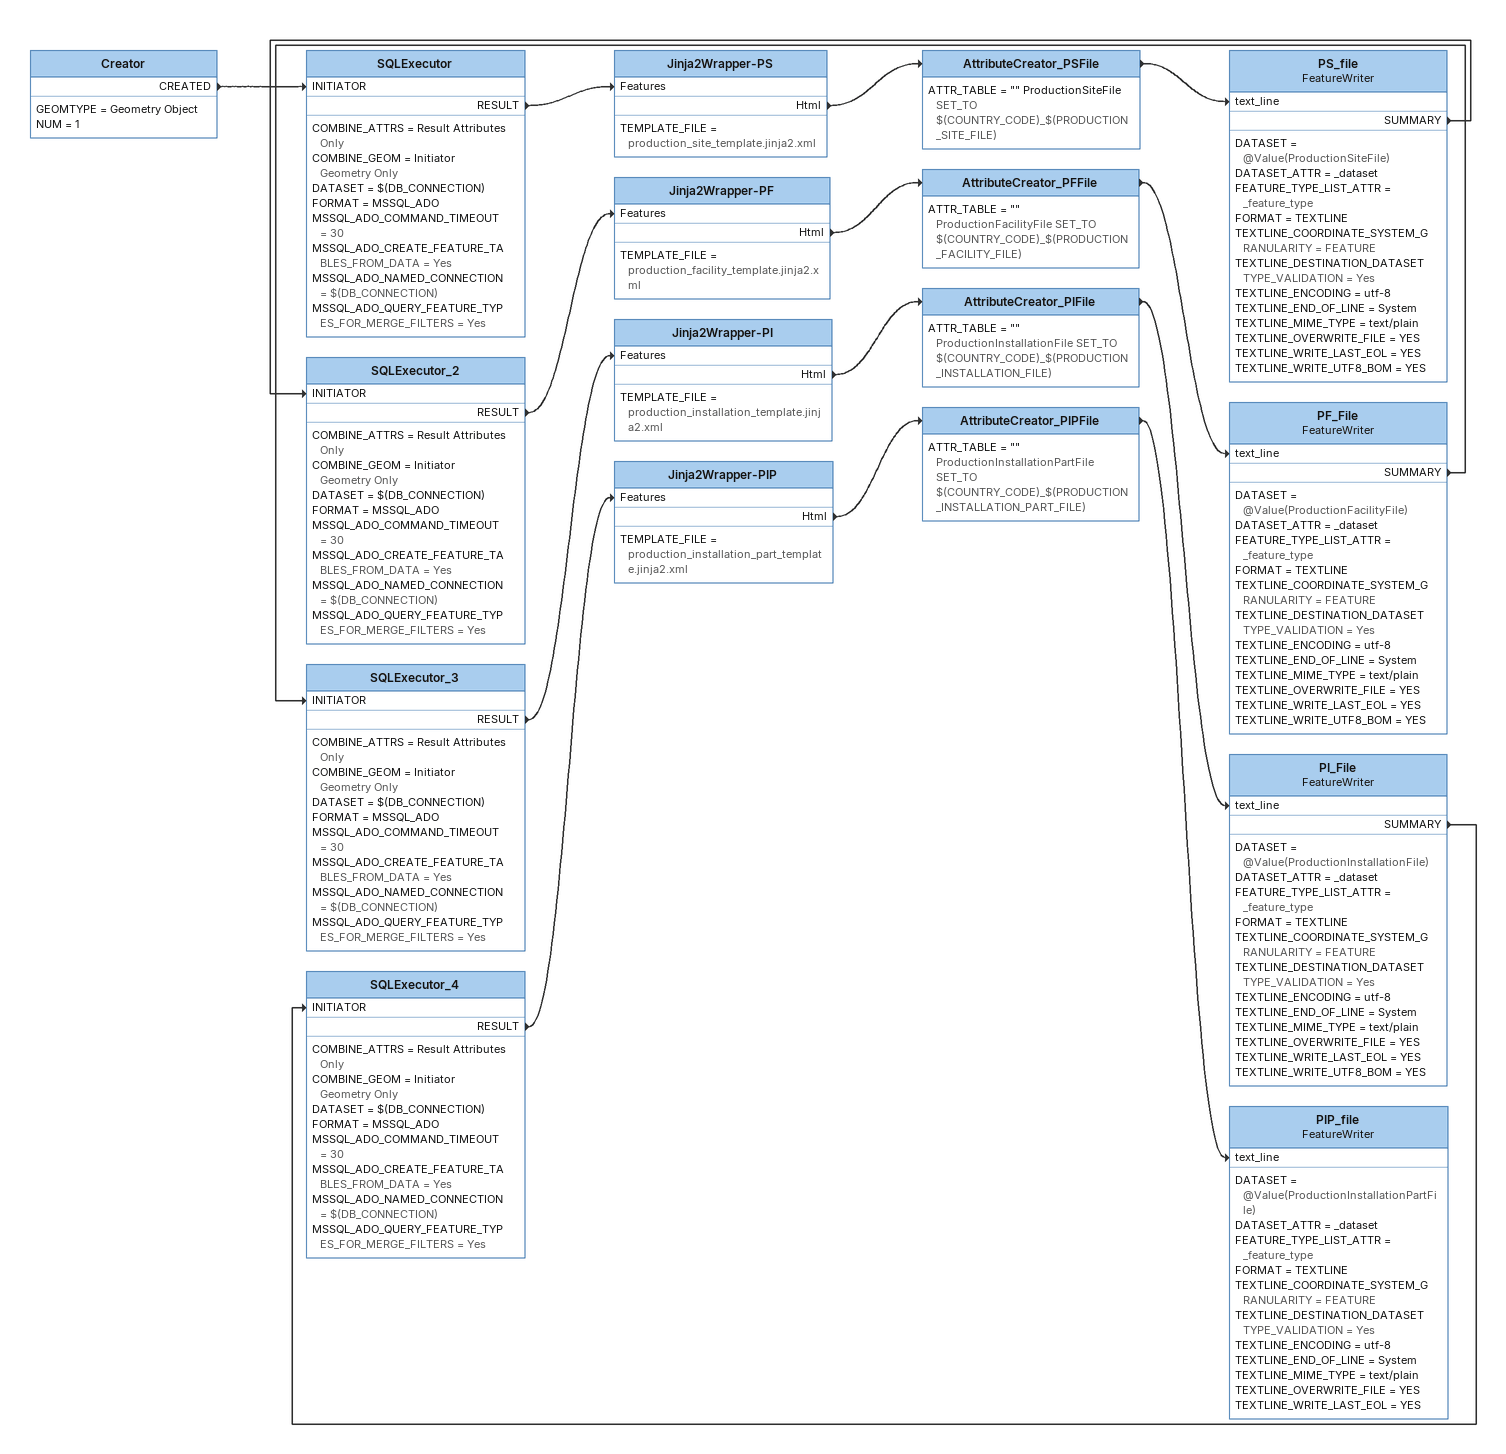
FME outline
Creator
    GEOMTYPE = Geometry Object
    NUM = 1
    CREATED -> SQLExecutor [INITIATOR]
SQLExecutor
    COMBINE_ATTRS = Result Attributes Only
    COMBINE_GEOM = Initiator Geometry Only
    DATASET = $(DB_CONNECTION)
    FORMAT = MSSQL_ADO
    MSSQL_ADO_COMMAND_TIMEOUT = 30
    MSSQL_ADO_CREATE_FEATURE_TABLES_FROM_DATA = Yes
    MSSQL_ADO_NAMED_CONNECTION = $(DB_CONNECTION)
    MSSQL_ADO_QUERY_FEATURE_TYPES_FOR_MERGE_FILTERS = Yes
    RESULT -> Jinja2Wrapper-PS [Features]
Jinja2Wrapper-PS
    TEMPLATE_FILE = production_site_template.jinja2.xml
    Html -> AttributeCreator_PSFile
AttributeCreator_PSFile
    ATTR_TABLE = "" ProductionSiteFile SET_TO $(COUNTRY_CODE)_$(PRODUCTION_SITE_FILE)
    -> PS_file [text_line]
PS_file: FeatureWriter
    DATASET = @Value(ProductionSiteFile)
    DATASET_ATTR = _dataset
    FEATURE_TYPE_LIST_ATTR = _feature_type
    FORMAT = TEXTLINE
    TEXTLINE_COORDINATE_SYSTEM_GRANULARITY = FEATURE
    TEXTLINE_DESTINATION_DATASETTYPE_VALIDATION = Yes
    TEXTLINE_ENCODING = utf-8
    TEXTLINE_END_OF_LINE = System
    TEXTLINE_MIME_TYPE = text/plain
    TEXTLINE_OVERWRITE_FILE = YES
    TEXTLINE_WRITE_LAST_EOL = YES
    TEXTLINE_WRITE_UTF8_BOM = YES
    SUMMARY -> SQLExecutor_2 [INITIATOR]
SQLExecutor_2
    COMBINE_ATTRS = Result Attributes Only
    COMBINE_GEOM = Initiator Geometry Only
    DATASET = $(DB_CONNECTION)
    FORMAT = MSSQL_ADO
    MSSQL_ADO_COMMAND_TIMEOUT = 30
    MSSQL_ADO_CREATE_FEATURE_TABLES_FROM_DATA = Yes
    MSSQL_ADO_NAMED_CONNECTION = $(DB_CONNECTION)
    MSSQL_ADO_QUERY_FEATURE_TYPES_FOR_MERGE_FILTERS = Yes
    RESULT -> Jinja2Wrapper-PF [Features]
Jinja2Wrapper-PF
    TEMPLATE_FILE = production_facility_template.jinja2.xml
    Html -> AttributeCreator_PFFile
AttributeCreator_PFFile
    ATTR_TABLE = "" ProductionFacilityFile SET_TO $(COUNTRY_CODE)_$(PRODUCTION_FACILITY_FILE)
    -> PF_File [text_line]
PF_File: FeatureWriter
    DATASET = @Value(ProductionFacilityFile)
    DATASET_ATTR = _dataset
    FEATURE_TYPE_LIST_ATTR = _feature_type
    FORMAT = TEXTLINE
    TEXTLINE_COORDINATE_SYSTEM_GRANULARITY = FEATURE
    TEXTLINE_DESTINATION_DATASETTYPE_VALIDATION = Yes
    TEXTLINE_ENCODING = utf-8
    TEXTLINE_END_OF_LINE = System
    TEXTLINE_MIME_TYPE = text/plain
    TEXTLINE_OVERWRITE_FILE = YES
    TEXTLINE_WRITE_LAST_EOL = YES
    TEXTLINE_WRITE_UTF8_BOM = YES
    SUMMARY -> SQLExecutor_3 [INITIATOR]
SQLExecutor_3
    COMBINE_ATTRS = Result Attributes Only
    COMBINE_GEOM = Initiator Geometry Only
    DATASET = $(DB_CONNECTION)
    FORMAT = MSSQL_ADO
    MSSQL_ADO_COMMAND_TIMEOUT = 30
    MSSQL_ADO_CREATE_FEATURE_TABLES_FROM_DATA = Yes
    MSSQL_ADO_NAMED_CONNECTION = $(DB_CONNECTION)
    MSSQL_ADO_QUERY_FEATURE_TYPES_FOR_MERGE_FILTERS = Yes
    RESULT -> Jinja2Wrapper-PI [Features]
Jinja2Wrapper-PI
    TEMPLATE_FILE = production_installation_template.jinja2.xml
    Html -> AttributeCreator_PIFile
AttributeCreator_PIFile
    ATTR_TABLE = "" ProductionInstallationFile SET_TO $(COUNTRY_CODE)_$(PRODUCTION_INSTALLATION_FILE)
    -> PI_File [text_line]
PI_File: FeatureWriter
    DATASET = @Value(ProductionInstallationFile)
    DATASET_ATTR = _dataset
    FEATURE_TYPE_LIST_ATTR = _feature_type
    FORMAT = TEXTLINE
    TEXTLINE_COORDINATE_SYSTEM_GRANULARITY = FEATURE
    TEXTLINE_DESTINATION_DATASETTYPE_VALIDATION = Yes
    TEXTLINE_ENCODING = utf-8
    TEXTLINE_END_OF_LINE = System
    TEXTLINE_MIME_TYPE = text/plain
    TEXTLINE_OVERWRITE_FILE = YES
    TEXTLINE_WRITE_LAST_EOL = YES
    TEXTLINE_WRITE_UTF8_BOM = YES
    SUMMARY -> SQLExecutor_4 [INITIATOR]
SQLExecutor_4
    COMBINE_ATTRS = Result Attributes Only
    COMBINE_GEOM = Initiator Geometry Only
    DATASET = $(DB_CONNECTION)
    FORMAT = MSSQL_ADO
    MSSQL_ADO_COMMAND_TIMEOUT = 30
    MSSQL_ADO_CREATE_FEATURE_TABLES_FROM_DATA = Yes
    MSSQL_ADO_NAMED_CONNECTION = $(DB_CONNECTION)
    MSSQL_ADO_QUERY_FEATURE_TYPES_FOR_MERGE_FILTERS = Yes
    RESULT -> Jinja2Wrapper-PIP [Features]
Jinja2Wrapper-PIP
    TEMPLATE_FILE = production_installation_part_template.jinja2.xml
    Html -> AttributeCreator_PIPFile
AttributeCreator_PIPFile
    ATTR_TABLE = "" ProductionInstallationPartFile SET_TO $(COUNTRY_CODE)_$(PRODUCTION_INSTALLATION_PART_FILE)
    -> PIP_file [text_line]
PIP_file: FeatureWriter
    DATASET = @Value(ProductionInstallationPartFile)
    DATASET_ATTR = _dataset
    FEATURE_TYPE_LIST_ATTR = _feature_type
    FORMAT = TEXTLINE
    TEXTLINE_COORDINATE_SYSTEM_GRANULARITY = FEATURE
    TEXTLINE_DESTINATION_DATASETTYPE_VALIDATION = Yes
    TEXTLINE_ENCODING = utf-8
    TEXTLINE_END_OF_LINE = System
    TEXTLINE_MIME_TYPE = text/plain
    TEXTLINE_OVERWRITE_FILE = YES
    TEXTLINE_WRITE_LAST_EOL = YES
